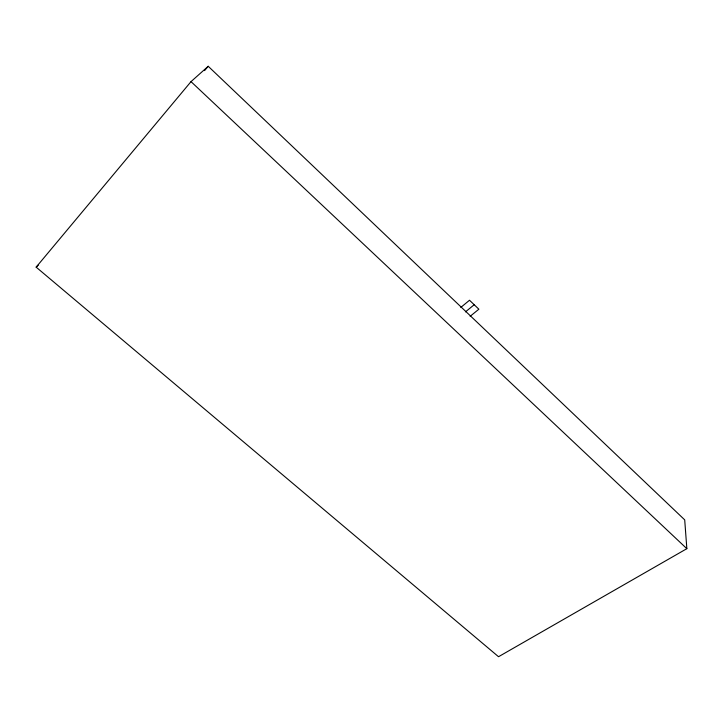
<?xml version="1.0" encoding="UTF-8"?>
<svg xmlns="http://www.w3.org/2000/svg" width="723" height="723" viewBox="0 0 723 723"><rect width="100%" height="100%" fill="white"/><g stroke="black" fill="none" stroke-linecap="round" stroke-linejoin="round"><path stroke-width="1.08" d="M36.15 267.149L191.017 81.636L208.215 66.281L684.708 519.864L686.85 548.676L498.536 656.719L36.15 267.149L38.509 264.853M204.582 70.61L208.215 66.281M460.822 307.42L469.516 300.244L478.87 309.2L470.149 316.303M465.495 311.866L474.198 304.726M191.017 81.636L686.85 548.676"/></g></svg>
